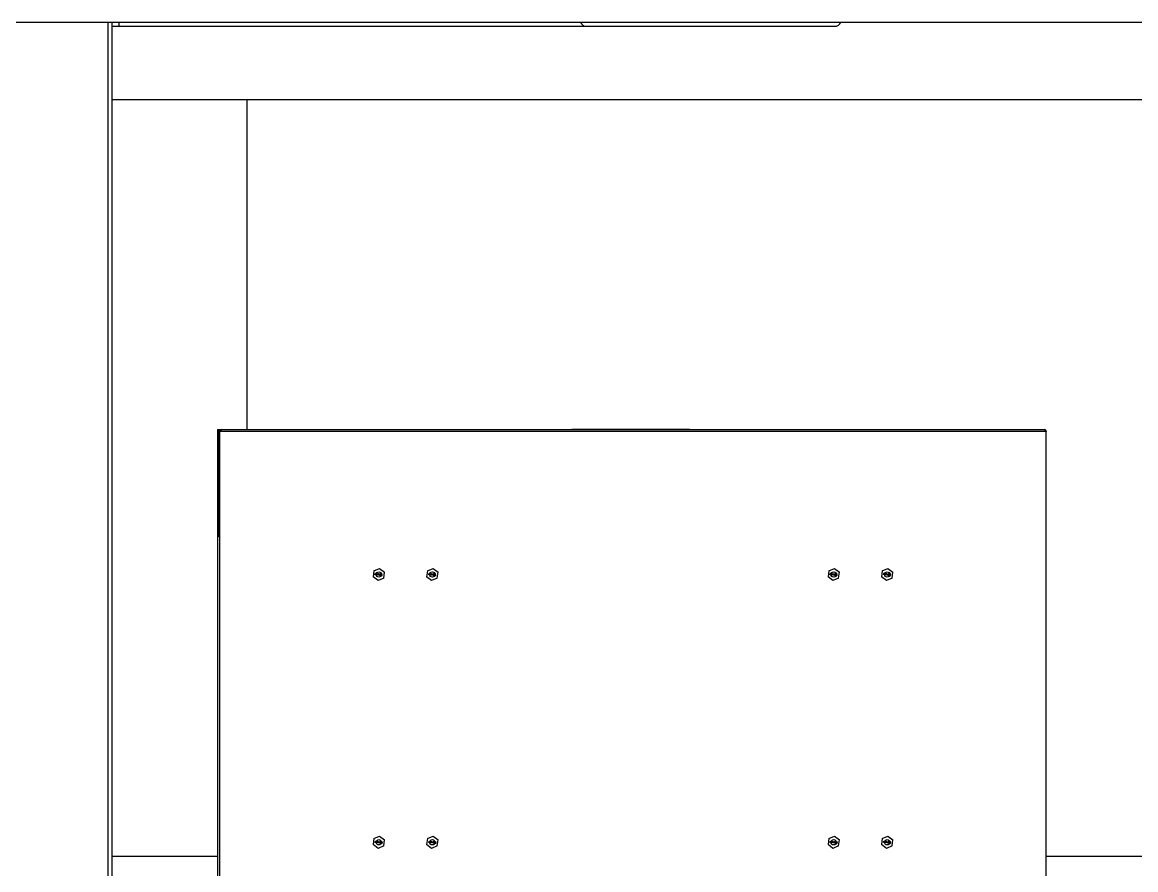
# Model space of a CAD drawing. Header units: millimetres. Extents: x 32496 to 166256, y 3504 to 23939.
# Drawn here: x 47864 to 48697, y 21451 to 22084 of the extents above; entities that cross this region are included whole.
import ezdxf

# ---------------------------------------------------------------- set-up
doc = ezdxf.new("R2010")
doc.units = ezdxf.units.MM
for name, color, linetype in [('2401-00854_BSO-M4-25_1_0', 7, 'Continuous'), ('4215-19398_1-20250317_1_0', 7, 'Continuous'), ('4215-19398_2_1_0', 7, 'Continuous'), ('4215-19398_6_1_0', 7, 'Continuous'), ('4215-19398_9_1_0', 7, 'Continuous'), ('4215-HRQZZ01_1_1_0', 7, 'Continuous'), ('4403-10194_1_0', 7, 'Continuous'), ('FG-S100X100-2232_0', 7, 'Continuous'), ('FG-S120X100-_0', 7, 'Continuous'), ('QIAOJIA_0', 7, 'Continuous'), ('S04S0230_0', 7, 'Continuous')]:
    doc.layers.add(name, color=color, linetype=linetype)

msp = doc.modelspace()

# ---------------------------------------------------------------- linework, layer by layer
at = {"layer": '2401-00854_BSO-M4-25_1_0', "color": 7, "linetype": 'Continuous'}
for p, q in [((48127.21, 21674.18), (48126.632, 21669.597)), ((48127.21, 21674.18), (48131.467, 21675.971)), ((48128.26, 21671.115), (48128.41, 21672.305)), ((48128.527, 21672.033), (48128.409, 21671.096)), ((48128.41, 21672.305), (48128.633, 21672.277)), ((48128.527, 21672.033), (48128.756, 21671.052)), ((48128.871, 21671.166), (48128.633, 21672.277)), ((48129.377, 21672.184), (48128.871, 21671.166)), ((48128.954, 21671.027), (48129.42, 21671.921)), ((48129.302, 21670.984), (48129.42, 21671.921)), ((48129.377, 21672.184), (48129.601, 21672.155)), ((48129.601, 21672.155), (48129.451, 21670.965)), ((48130.394, 21672.055), (48129.713, 21671.446)), ((48129.886, 21671.425), (48130.369, 21671.853)), ((48130.308, 21671.371), (48130.369, 21671.853)), ((48130.394, 21672.055), (48130.543, 21672.037)), ((48130.543, 21672.037), (48130.457, 21671.353)), ((48131.467, 21675.971), (48135.147, 21673.179)), ((48131.675, 21671.817), (48131.563, 21671.728)), ((48131.78, 21671.855), (48131.675, 21671.817)), ((48131.957, 21671.858), (48131.78, 21671.855)), ((48131.957, 21671.858), (48132.056, 21671.846)), ((48132.202, 21671.802), (48132.056, 21671.846)), ((48132.295, 21671.739), (48132.202, 21671.802)), ((48134.57, 21668.597), (48135.147, 21673.179)), ((48167.21, 21674.18), (48166.632, 21669.597)), ((48167.21, 21674.18), (48171.467, 21675.971)), ((48168.26, 21671.115), (48168.41, 21672.305)), ((48168.527, 21672.033), (48168.409, 21671.096)), ((48168.41, 21672.305), (48168.633, 21672.277)), ((48168.527, 21672.033), (48168.756, 21671.052)), ((48168.871, 21671.166), (48168.633, 21672.277)), ((48169.377, 21672.184), (48168.871, 21671.166)), ((48168.954, 21671.027), (48169.42, 21671.921)), ((48169.302, 21670.984), (48169.42, 21671.921)), ((48169.377, 21672.184), (48169.601, 21672.155)), ((48169.601, 21672.155), (48169.451, 21670.965)), ((48170.394, 21672.055), (48169.713, 21671.446)), ((48169.886, 21671.425), (48170.369, 21671.853)), ((48170.308, 21671.371), (48170.369, 21671.853)), ((48170.394, 21672.055), (48170.543, 21672.037)), ((48170.543, 21672.037), (48170.457, 21671.353)), ((48171.467, 21675.971), (48175.147, 21673.179)), ((48171.675, 21671.817), (48171.563, 21671.728)), ((48171.78, 21671.855), (48171.675, 21671.817)), ((48171.957, 21671.858), (48171.78, 21671.855)), ((48171.957, 21671.858), (48172.056, 21671.846)), ((48172.202, 21671.802), (48172.056, 21671.846)), ((48172.295, 21671.739), (48172.202, 21671.802)), ((48174.57, 21668.597), (48175.147, 21673.179)), ((48467.21, 21674.18), (48466.632, 21669.597)), ((48467.21, 21674.18), (48471.467, 21675.971)), ((48468.26, 21671.115), (48468.41, 21672.305)), ((48468.527, 21672.033), (48468.409, 21671.096)), ((48468.41, 21672.305), (48468.633, 21672.277)), ((48468.527, 21672.033), (48468.756, 21671.052)), ((48468.871, 21671.166), (48468.633, 21672.277)), ((48469.377, 21672.184), (48468.871, 21671.166)), ((48468.954, 21671.027), (48469.42, 21671.921)), ((48469.302, 21670.984), (48469.42, 21671.921)), ((48469.377, 21672.184), (48469.601, 21672.155)), ((48469.601, 21672.155), (48469.451, 21670.965)), ((48470.394, 21672.055), (48469.713, 21671.446)), ((48469.886, 21671.425), (48470.369, 21671.853)), ((48470.308, 21671.371), (48470.369, 21671.853)), ((48470.394, 21672.055), (48470.543, 21672.037)), ((48470.543, 21672.037), (48470.457, 21671.353)), ((48471.467, 21675.971), (48475.147, 21673.179)), ((48471.675, 21671.817), (48471.563, 21671.728)), ((48471.78, 21671.855), (48471.675, 21671.817)), ((48471.957, 21671.858), (48471.78, 21671.855)), ((48471.957, 21671.858), (48472.056, 21671.846)), ((48472.202, 21671.802), (48472.056, 21671.846)), ((48472.295, 21671.739), (48472.202, 21671.802)), ((48474.57, 21668.597), (48475.147, 21673.179)), ((48507.21, 21674.18), (48506.632, 21669.597)), ((48507.21, 21674.18), (48511.467, 21675.971)), ((48508.26, 21671.115), (48508.41, 21672.305)), ((48508.527, 21672.033), (48508.409, 21671.096)), ((48508.41, 21672.305), (48508.633, 21672.277)), ((48508.527, 21672.033), (48508.756, 21671.052)), ((48508.871, 21671.166), (48508.633, 21672.277)), ((48509.377, 21672.184), (48508.871, 21671.166)), ((48508.954, 21671.027), (48509.42, 21671.921)), ((48509.302, 21670.984), (48509.42, 21671.921)), ((48509.377, 21672.184), (48509.601, 21672.155)), ((48509.601, 21672.155), (48509.451, 21670.965)), ((48510.394, 21672.055), (48509.713, 21671.446)), ((48509.886, 21671.425), (48510.369, 21671.853)), ((48510.308, 21671.371), (48510.369, 21671.853)), ((48510.394, 21672.055), (48510.543, 21672.037)), ((48510.543, 21672.037), (48510.457, 21671.353)), ((48511.467, 21675.971), (48515.147, 21673.179)), ((48511.675, 21671.817), (48511.563, 21671.728)), ((48511.78, 21671.855), (48511.675, 21671.817)), ((48511.957, 21671.858), (48511.78, 21671.855)), ((48511.957, 21671.858), (48512.056, 21671.846)), ((48512.202, 21671.802), (48512.056, 21671.846)), ((48512.295, 21671.739), (48512.202, 21671.802)), ((48514.57, 21668.597), (48515.147, 21673.179)), ((48130.312, 21666.806), (48126.632, 21669.597)), ((48128.409, 21671.096), (48128.26, 21671.115)), ((48128.954, 21671.027), (48128.756, 21671.052)), ((48129.451, 21670.965), (48129.302, 21670.984)), ((48129.694, 21671.294), (48129.713, 21671.446)), ((48130.289, 21671.219), (48129.694, 21671.294)), ((48129.886, 21671.425), (48130.308, 21671.371)), ((48130.244, 21670.865), (48130.289, 21671.219)), ((48130.393, 21670.846), (48130.244, 21670.865)), ((48134.57, 21668.597), (48130.312, 21666.806)), ((48130.438, 21671.201), (48130.393, 21670.846)), ((48130.686, 21671.169), (48130.438, 21671.201)), ((48130.457, 21671.353), (48130.705, 21671.321)), ((48130.705, 21671.321), (48130.686, 21671.169)), ((48131.065, 21671.379), (48130.897, 21671.246)), ((48130.897, 21671.246), (48130.919, 21671.217)), ((48130.919, 21671.217), (48131.059, 21671.328)), ((48130.963, 21671.572), (48130.935, 21671.55)), ((48130.935, 21671.55), (48131.065, 21671.379)), ((48131.071, 21671.43), (48130.963, 21671.572)), ((48131.036, 21671.151), (48131.059, 21671.328)), ((48131.086, 21671.145), (48131.036, 21671.151)), ((48131.071, 21671.43), (48131.094, 21671.607)), ((48131.108, 21671.322), (48131.086, 21671.145)), ((48131.094, 21671.607), (48131.143, 21671.601)), ((48131.108, 21671.322), (48131.216, 21671.18)), ((48131.115, 21671.373), (48131.283, 21671.506)), ((48131.244, 21671.202), (48131.115, 21671.373)), ((48131.143, 21671.601), (48131.121, 21671.423)), ((48131.261, 21671.534), (48131.121, 21671.423)), ((48131.216, 21671.18), (48131.244, 21671.202)), ((48131.283, 21671.506), (48131.261, 21671.534)), ((48131.385, 21670.721), (48131.401, 21670.848)), ((48132.278, 21670.608), (48131.385, 21670.721)), ((48132.176, 21671.393), (48131.401, 21670.848)), ((48131.563, 21671.728), (48131.525, 21671.63)), ((48131.649, 21671.614), (48131.525, 21671.63)), ((48131.6, 21670.823), (48132.29, 21671.302)), ((48131.6, 21670.823), (48132.294, 21670.735)), ((48131.649, 21671.614), (48131.708, 21671.684)), ((48131.708, 21671.684), (48131.789, 21671.725)), ((48131.789, 21671.725), (48131.916, 21671.735)), ((48132.015, 21671.722), (48131.916, 21671.735)), ((48132.015, 21671.722), (48132.136, 21671.681)), ((48132.136, 21671.681), (48132.204, 21671.621)), ((48132.238, 21671.488), (48132.176, 21671.393)), ((48132.204, 21671.621), (48132.244, 21671.539)), ((48132.238, 21671.488), (48132.244, 21671.539)), ((48132.294, 21670.735), (48132.278, 21670.608)), ((48132.29, 21671.302), (48132.349, 21671.372)), ((48132.381, 21671.625), (48132.295, 21671.739)), ((48132.349, 21671.372), (48132.387, 21671.47)), ((48132.393, 21671.52), (48132.381, 21671.625)), ((48132.393, 21671.52), (48132.387, 21671.47)), ((48132.515, 21670.887), (48132.664, 21670.869)), ((48132.515, 21670.887), (48132.552, 21670.78)), ((48132.544, 21671.115), (48132.627, 21671.774)), ((48132.717, 21671.094), (48132.544, 21671.115)), ((48132.552, 21670.78), (48132.613, 21670.669)), ((48132.613, 21670.669), (48132.728, 21670.578)), ((48132.627, 21671.774), (48133.47, 21671.668)), ((48132.701, 21670.761), (48132.664, 21670.869)), ((48132.735, 21671.632), (48132.684, 21671.226)), ((48132.817, 21671.287), (48132.684, 21671.226)), ((48132.769, 21670.701), (48132.701, 21670.761)), ((48132.717, 21671.094), (48132.826, 21671.157)), ((48132.728, 21670.578), (48132.849, 21670.537)), ((48133.454, 21671.541), (48132.735, 21671.632)), ((48132.865, 21670.663), (48132.769, 21670.701)), ((48132.944, 21671.297), (48132.817, 21671.287)), ((48132.826, 21671.157), (48132.928, 21671.17)), ((48132.997, 21670.518), (48132.849, 21670.537)), ((48132.865, 21670.663), (48133.013, 21670.644)), ((48133.077, 21671.151), (48132.928, 21671.17)), ((48132.944, 21671.297), (48133.093, 21671.278)), ((48132.997, 21670.518), (48133.125, 21670.528)), ((48133.116, 21670.657), (48133.013, 21670.644)), ((48133.077, 21671.151), (48133.173, 21671.113)), ((48133.214, 21671.237), (48133.093, 21671.278)), ((48133.197, 21670.699), (48133.116, 21670.657)), ((48133.125, 21670.528), (48133.258, 21670.588)), ((48133.173, 21671.113), (48133.241, 21671.053)), ((48133.256, 21670.768), (48133.197, 21670.699)), ((48133.329, 21671.145), (48133.214, 21671.237)), ((48133.241, 21671.053), (48133.281, 21670.971)), ((48133.29, 21670.841), (48133.256, 21670.768)), ((48133.258, 21670.588), (48133.345, 21670.68)), ((48133.281, 21670.971), (48133.297, 21670.892)), ((48133.29, 21670.841), (48133.297, 21670.892)), ((48133.39, 21671.034), (48133.329, 21671.145)), ((48133.345, 21670.68), (48133.411, 21670.8)), ((48133.424, 21670.902), (48133.39, 21671.034)), ((48133.424, 21670.902), (48133.411, 21670.8)), ((48133.47, 21671.668), (48133.454, 21671.541)), ((48170.312, 21666.806), (48166.632, 21669.597)), ((48168.409, 21671.096), (48168.26, 21671.115)), ((48168.954, 21671.027), (48168.756, 21671.052)), ((48169.451, 21670.965), (48169.302, 21670.984)), ((48169.694, 21671.294), (48169.713, 21671.446)), ((48170.289, 21671.219), (48169.694, 21671.294)), ((48169.886, 21671.425), (48170.308, 21671.371)), ((48170.244, 21670.865), (48170.289, 21671.219)), ((48170.393, 21670.846), (48170.244, 21670.865)), ((48174.57, 21668.597), (48170.312, 21666.806)), ((48170.438, 21671.201), (48170.393, 21670.846)), ((48170.686, 21671.169), (48170.438, 21671.201)), ((48170.457, 21671.353), (48170.705, 21671.321)), ((48170.705, 21671.321), (48170.686, 21671.169)), ((48171.065, 21671.379), (48170.897, 21671.246)), ((48170.897, 21671.246), (48170.919, 21671.217)), ((48170.919, 21671.217), (48171.059, 21671.328)), ((48170.963, 21671.572), (48170.935, 21671.55)), ((48170.935, 21671.55), (48171.065, 21671.379)), ((48171.071, 21671.43), (48170.963, 21671.572)), ((48171.036, 21671.151), (48171.059, 21671.328)), ((48171.086, 21671.145), (48171.036, 21671.151)), ((48171.071, 21671.43), (48171.094, 21671.607)), ((48171.108, 21671.322), (48171.086, 21671.145)), ((48171.094, 21671.607), (48171.143, 21671.601)), ((48171.108, 21671.322), (48171.216, 21671.18)), ((48171.115, 21671.373), (48171.283, 21671.506)), ((48171.244, 21671.202), (48171.115, 21671.373)), ((48171.143, 21671.601), (48171.121, 21671.423)), ((48171.261, 21671.534), (48171.121, 21671.423)), ((48171.216, 21671.18), (48171.244, 21671.202)), ((48171.283, 21671.506), (48171.261, 21671.534)), ((48171.385, 21670.721), (48171.401, 21670.848)), ((48172.278, 21670.608), (48171.385, 21670.721)), ((48172.176, 21671.393), (48171.401, 21670.848)), ((48171.563, 21671.728), (48171.525, 21671.63)), ((48171.649, 21671.614), (48171.525, 21671.63)), ((48171.6, 21670.823), (48172.29, 21671.302)), ((48171.6, 21670.823), (48172.294, 21670.735)), ((48171.649, 21671.614), (48171.708, 21671.684)), ((48171.708, 21671.684), (48171.789, 21671.725)), ((48171.789, 21671.725), (48171.916, 21671.735)), ((48172.015, 21671.722), (48171.916, 21671.735)), ((48172.015, 21671.722), (48172.136, 21671.681)), ((48172.136, 21671.681), (48172.204, 21671.621)), ((48172.238, 21671.488), (48172.176, 21671.393)), ((48172.204, 21671.621), (48172.244, 21671.539)), ((48172.238, 21671.488), (48172.244, 21671.539)), ((48172.294, 21670.735), (48172.278, 21670.608)), ((48172.29, 21671.302), (48172.349, 21671.372)), ((48172.381, 21671.625), (48172.295, 21671.739)), ((48172.349, 21671.372), (48172.387, 21671.47)), ((48172.393, 21671.52), (48172.381, 21671.625)), ((48172.393, 21671.52), (48172.387, 21671.47)), ((48172.515, 21670.887), (48172.664, 21670.869)), ((48172.515, 21670.887), (48172.552, 21670.78)), ((48172.544, 21671.115), (48172.627, 21671.774)), ((48172.717, 21671.094), (48172.544, 21671.115)), ((48172.552, 21670.78), (48172.613, 21670.669)), ((48172.613, 21670.669), (48172.728, 21670.578)), ((48172.627, 21671.774), (48173.47, 21671.668)), ((48172.701, 21670.761), (48172.664, 21670.869)), ((48172.735, 21671.632), (48172.684, 21671.226)), ((48172.817, 21671.287), (48172.684, 21671.226)), ((48172.769, 21670.701), (48172.701, 21670.761)), ((48172.717, 21671.094), (48172.826, 21671.157)), ((48172.728, 21670.578), (48172.849, 21670.537)), ((48173.454, 21671.541), (48172.735, 21671.632)), ((48172.865, 21670.663), (48172.769, 21670.701)), ((48172.944, 21671.297), (48172.817, 21671.287)), ((48172.826, 21671.157), (48172.928, 21671.17)), ((48172.997, 21670.518), (48172.849, 21670.537)), ((48172.865, 21670.663), (48173.013, 21670.644)), ((48173.077, 21671.151), (48172.928, 21671.17)), ((48172.944, 21671.297), (48173.093, 21671.278)), ((48172.997, 21670.518), (48173.125, 21670.528)), ((48173.116, 21670.657), (48173.013, 21670.644)), ((48173.077, 21671.151), (48173.173, 21671.113)), ((48173.214, 21671.237), (48173.093, 21671.278)), ((48173.197, 21670.699), (48173.116, 21670.657)), ((48173.125, 21670.528), (48173.258, 21670.588)), ((48173.173, 21671.113), (48173.241, 21671.053)), ((48173.256, 21670.768), (48173.197, 21670.699)), ((48173.329, 21671.145), (48173.214, 21671.237)), ((48173.241, 21671.053), (48173.281, 21670.971)), ((48173.29, 21670.841), (48173.256, 21670.768)), ((48173.258, 21670.588), (48173.345, 21670.68)), ((48173.281, 21670.971), (48173.297, 21670.892)), ((48173.29, 21670.841), (48173.297, 21670.892)), ((48173.39, 21671.034), (48173.329, 21671.145)), ((48173.345, 21670.68), (48173.411, 21670.8)), ((48173.424, 21670.902), (48173.39, 21671.034)), ((48173.424, 21670.902), (48173.411, 21670.8)), ((48173.47, 21671.668), (48173.454, 21671.541)), ((48470.312, 21666.806), (48466.632, 21669.597)), ((48468.409, 21671.096), (48468.26, 21671.115)), ((48468.954, 21671.027), (48468.756, 21671.052)), ((48469.451, 21670.965), (48469.302, 21670.984)), ((48469.694, 21671.294), (48469.713, 21671.446)), ((48470.289, 21671.219), (48469.694, 21671.294)), ((48469.886, 21671.425), (48470.308, 21671.371)), ((48470.244, 21670.865), (48470.289, 21671.219)), ((48470.393, 21670.846), (48470.244, 21670.865)), ((48474.57, 21668.597), (48470.312, 21666.806)), ((48470.438, 21671.201), (48470.393, 21670.846)), ((48470.686, 21671.169), (48470.438, 21671.201)), ((48470.457, 21671.353), (48470.705, 21671.321)), ((48470.705, 21671.321), (48470.686, 21671.169)), ((48471.065, 21671.379), (48470.897, 21671.246)), ((48470.897, 21671.246), (48470.919, 21671.217)), ((48470.919, 21671.217), (48471.059, 21671.328)), ((48470.963, 21671.572), (48470.935, 21671.55)), ((48470.935, 21671.55), (48471.065, 21671.379)), ((48471.071, 21671.43), (48470.963, 21671.572)), ((48471.036, 21671.151), (48471.059, 21671.328)), ((48471.086, 21671.145), (48471.036, 21671.151)), ((48471.071, 21671.43), (48471.094, 21671.607)), ((48471.108, 21671.322), (48471.086, 21671.145)), ((48471.094, 21671.607), (48471.143, 21671.601)), ((48471.108, 21671.322), (48471.216, 21671.18)), ((48471.115, 21671.373), (48471.283, 21671.506)), ((48471.244, 21671.202), (48471.115, 21671.373)), ((48471.143, 21671.601), (48471.121, 21671.423)), ((48471.261, 21671.534), (48471.121, 21671.423)), ((48471.216, 21671.18), (48471.244, 21671.202)), ((48471.283, 21671.506), (48471.261, 21671.534)), ((48471.385, 21670.721), (48471.401, 21670.848)), ((48472.278, 21670.608), (48471.385, 21670.721)), ((48472.176, 21671.393), (48471.401, 21670.848)), ((48471.563, 21671.728), (48471.525, 21671.63)), ((48471.649, 21671.614), (48471.525, 21671.63)), ((48471.6, 21670.823), (48472.29, 21671.302)), ((48471.6, 21670.823), (48472.294, 21670.735)), ((48471.649, 21671.614), (48471.708, 21671.684)), ((48471.708, 21671.684), (48471.789, 21671.725)), ((48471.789, 21671.725), (48471.916, 21671.735)), ((48472.015, 21671.722), (48471.916, 21671.735)), ((48472.015, 21671.722), (48472.136, 21671.681)), ((48472.136, 21671.681), (48472.204, 21671.621)), ((48472.238, 21671.488), (48472.176, 21671.393)), ((48472.204, 21671.621), (48472.244, 21671.539)), ((48472.238, 21671.488), (48472.244, 21671.539)), ((48472.294, 21670.735), (48472.278, 21670.608)), ((48472.29, 21671.302), (48472.349, 21671.372)), ((48472.381, 21671.625), (48472.295, 21671.739)), ((48472.349, 21671.372), (48472.387, 21671.47)), ((48472.393, 21671.52), (48472.381, 21671.625)), ((48472.393, 21671.52), (48472.387, 21671.47)), ((48472.515, 21670.887), (48472.664, 21670.869)), ((48472.515, 21670.887), (48472.552, 21670.78)), ((48472.544, 21671.115), (48472.627, 21671.774)), ((48472.717, 21671.094), (48472.544, 21671.115)), ((48472.552, 21670.78), (48472.613, 21670.669)), ((48472.613, 21670.669), (48472.728, 21670.578)), ((48472.627, 21671.774), (48473.47, 21671.668)), ((48472.701, 21670.761), (48472.664, 21670.869)), ((48472.735, 21671.632), (48472.684, 21671.226)), ((48472.817, 21671.287), (48472.684, 21671.226)), ((48472.769, 21670.701), (48472.701, 21670.761)), ((48472.717, 21671.094), (48472.826, 21671.157)), ((48472.728, 21670.578), (48472.849, 21670.537)), ((48473.454, 21671.541), (48472.735, 21671.632)), ((48472.865, 21670.663), (48472.769, 21670.701)), ((48472.944, 21671.297), (48472.817, 21671.287)), ((48472.826, 21671.157), (48472.928, 21671.17)), ((48472.997, 21670.518), (48472.849, 21670.537)), ((48472.865, 21670.663), (48473.013, 21670.644)), ((48473.077, 21671.151), (48472.928, 21671.17)), ((48472.944, 21671.297), (48473.093, 21671.278)), ((48472.997, 21670.518), (48473.125, 21670.528)), ((48473.116, 21670.657), (48473.013, 21670.644)), ((48473.077, 21671.151), (48473.173, 21671.113)), ((48473.214, 21671.237), (48473.093, 21671.278)), ((48473.197, 21670.699), (48473.116, 21670.657)), ((48473.125, 21670.528), (48473.258, 21670.588)), ((48473.173, 21671.113), (48473.241, 21671.053)), ((48473.256, 21670.768), (48473.197, 21670.699)), ((48473.329, 21671.145), (48473.214, 21671.237)), ((48473.241, 21671.053), (48473.281, 21670.971)), ((48473.29, 21670.841), (48473.256, 21670.768)), ((48473.258, 21670.588), (48473.345, 21670.68)), ((48473.281, 21670.971), (48473.297, 21670.892)), ((48473.29, 21670.841), (48473.297, 21670.892)), ((48473.39, 21671.034), (48473.329, 21671.145)), ((48473.345, 21670.68), (48473.411, 21670.8)), ((48473.424, 21670.902), (48473.39, 21671.034)), ((48473.424, 21670.902), (48473.411, 21670.8)), ((48473.47, 21671.668), (48473.454, 21671.541)), ((48510.312, 21666.806), (48506.632, 21669.597)), ((48508.409, 21671.096), (48508.26, 21671.115)), ((48508.954, 21671.027), (48508.756, 21671.052)), ((48509.451, 21670.965), (48509.302, 21670.984)), ((48509.694, 21671.294), (48509.713, 21671.446)), ((48510.289, 21671.219), (48509.694, 21671.294)), ((48509.886, 21671.425), (48510.308, 21671.371)), ((48510.244, 21670.865), (48510.289, 21671.219)), ((48510.393, 21670.846), (48510.244, 21670.865)), ((48514.57, 21668.597), (48510.312, 21666.806)), ((48510.438, 21671.201), (48510.393, 21670.846)), ((48510.686, 21671.169), (48510.438, 21671.201)), ((48510.457, 21671.353), (48510.705, 21671.321)), ((48510.705, 21671.321), (48510.686, 21671.169)), ((48511.065, 21671.379), (48510.897, 21671.246)), ((48510.897, 21671.246), (48510.919, 21671.217)), ((48510.919, 21671.217), (48511.059, 21671.328)), ((48510.963, 21671.572), (48510.935, 21671.55)), ((48510.935, 21671.55), (48511.065, 21671.379)), ((48511.071, 21671.43), (48510.963, 21671.572)), ((48511.036, 21671.151), (48511.059, 21671.328)), ((48511.086, 21671.145), (48511.036, 21671.151)), ((48511.071, 21671.43), (48511.094, 21671.607)), ((48511.108, 21671.322), (48511.086, 21671.145)), ((48511.094, 21671.607), (48511.143, 21671.601)), ((48511.108, 21671.322), (48511.216, 21671.18)), ((48511.115, 21671.373), (48511.283, 21671.506)), ((48511.244, 21671.202), (48511.115, 21671.373)), ((48511.143, 21671.601), (48511.121, 21671.423)), ((48511.261, 21671.534), (48511.121, 21671.423)), ((48511.216, 21671.18), (48511.244, 21671.202)), ((48511.283, 21671.506), (48511.261, 21671.534)), ((48511.385, 21670.721), (48511.401, 21670.848)), ((48512.278, 21670.608), (48511.385, 21670.721)), ((48512.176, 21671.393), (48511.401, 21670.848)), ((48511.563, 21671.728), (48511.525, 21671.63)), ((48511.649, 21671.614), (48511.525, 21671.63)), ((48511.6, 21670.823), (48512.29, 21671.302)), ((48511.6, 21670.823), (48512.294, 21670.735)), ((48511.649, 21671.614), (48511.708, 21671.684)), ((48511.708, 21671.684), (48511.789, 21671.725)), ((48511.789, 21671.725), (48511.916, 21671.735)), ((48512.015, 21671.722), (48511.916, 21671.735)), ((48512.015, 21671.722), (48512.136, 21671.681)), ((48512.136, 21671.681), (48512.204, 21671.621)), ((48512.238, 21671.488), (48512.176, 21671.393)), ((48512.204, 21671.621), (48512.244, 21671.539)), ((48512.238, 21671.488), (48512.244, 21671.539)), ((48512.294, 21670.735), (48512.278, 21670.608)), ((48512.29, 21671.302), (48512.349, 21671.372)), ((48512.381, 21671.625), (48512.295, 21671.739)), ((48512.349, 21671.372), (48512.387, 21671.47)), ((48512.393, 21671.52), (48512.381, 21671.625)), ((48512.393, 21671.52), (48512.387, 21671.47)), ((48512.515, 21670.887), (48512.664, 21670.869)), ((48512.515, 21670.887), (48512.552, 21670.78)), ((48512.544, 21671.115), (48512.627, 21671.774)), ((48512.717, 21671.094), (48512.544, 21671.115)), ((48512.552, 21670.78), (48512.613, 21670.669)), ((48512.613, 21670.669), (48512.728, 21670.578)), ((48512.627, 21671.774), (48513.47, 21671.668)), ((48512.701, 21670.761), (48512.664, 21670.869)), ((48512.735, 21671.632), (48512.684, 21671.226)), ((48512.817, 21671.287), (48512.684, 21671.226)), ((48512.769, 21670.701), (48512.701, 21670.761)), ((48512.717, 21671.094), (48512.826, 21671.157)), ((48512.728, 21670.578), (48512.849, 21670.537)), ((48513.454, 21671.541), (48512.735, 21671.632)), ((48512.865, 21670.663), (48512.769, 21670.701)), ((48512.944, 21671.297), (48512.817, 21671.287)), ((48512.826, 21671.157), (48512.928, 21671.17)), ((48512.997, 21670.518), (48512.849, 21670.537)), ((48512.865, 21670.663), (48513.013, 21670.644)), ((48513.077, 21671.151), (48512.928, 21671.17)), ((48512.944, 21671.297), (48513.093, 21671.278)), ((48512.997, 21670.518), (48513.125, 21670.528)), ((48513.116, 21670.657), (48513.013, 21670.644)), ((48513.077, 21671.151), (48513.173, 21671.113)), ((48513.214, 21671.237), (48513.093, 21671.278)), ((48513.197, 21670.699), (48513.116, 21670.657)), ((48513.125, 21670.528), (48513.258, 21670.588)), ((48513.173, 21671.113), (48513.241, 21671.053)), ((48513.256, 21670.768), (48513.197, 21670.699)), ((48513.329, 21671.145), (48513.214, 21671.237)), ((48513.241, 21671.053), (48513.281, 21670.971)), ((48513.29, 21670.841), (48513.256, 21670.768)), ((48513.258, 21670.588), (48513.345, 21670.68)), ((48513.281, 21670.971), (48513.297, 21670.892)), ((48513.29, 21670.841), (48513.297, 21670.892)), ((48513.39, 21671.034), (48513.329, 21671.145)), ((48513.345, 21670.68), (48513.411, 21670.8)), ((48513.424, 21670.902), (48513.39, 21671.034)), ((48513.424, 21670.902), (48513.411, 21670.8)), ((48513.47, 21671.668), (48513.454, 21671.541)), ((48127.21, 21474.18), (48126.632, 21469.597)), ((48127.21, 21474.18), (48131.467, 21475.971)), ((48128.26, 21471.115), (48128.41, 21472.305)), ((48128.41, 21472.305), (48128.633, 21472.277)), ((48128.871, 21471.166), (48128.633, 21472.277)), ((48129.377, 21472.184), (48128.871, 21471.166)), ((48129.377, 21472.184), (48129.601, 21472.155)), ((48129.601, 21472.155), (48129.451, 21470.965)), ((48130.394, 21472.055), (48129.713, 21471.446)), ((48130.394, 21472.055), (48130.543, 21472.037)), ((48131.467, 21475.971), (48135.147, 21473.179)), ((48134.57, 21468.597), (48135.147, 21473.179)), ((48167.21, 21474.18), (48166.632, 21469.597)), ((48167.21, 21474.18), (48171.467, 21475.971)), ((48168.26, 21471.115), (48168.41, 21472.305)), ((48168.41, 21472.305), (48168.633, 21472.277)), ((48168.871, 21471.166), (48168.633, 21472.277)), ((48169.377, 21472.184), (48168.871, 21471.166)), ((48169.377, 21472.184), (48169.601, 21472.155)), ((48169.601, 21472.155), (48169.451, 21470.965)), ((48170.394, 21472.055), (48169.713, 21471.446)), ((48170.394, 21472.055), (48170.543, 21472.037)), ((48171.467, 21475.971), (48175.147, 21473.179)), ((48174.57, 21468.597), (48175.147, 21473.179)), ((48467.21, 21474.18), (48466.632, 21469.597)), ((48467.21, 21474.18), (48471.467, 21475.971)), ((48468.26, 21471.115), (48468.41, 21472.305)), ((48468.41, 21472.305), (48468.633, 21472.277)), ((48468.871, 21471.166), (48468.633, 21472.277)), ((48469.377, 21472.184), (48468.871, 21471.166)), ((48469.377, 21472.184), (48469.601, 21472.155)), ((48469.601, 21472.155), (48469.451, 21470.965)), ((48470.394, 21472.055), (48469.713, 21471.446)), ((48470.394, 21472.055), (48470.543, 21472.037)), ((48471.467, 21475.971), (48475.147, 21473.179)), ((48474.57, 21468.597), (48475.147, 21473.179)), ((48507.21, 21474.18), (48506.632, 21469.597)), ((48507.21, 21474.18), (48511.467, 21475.971)), ((48508.26, 21471.115), (48508.41, 21472.305)), ((48508.41, 21472.305), (48508.633, 21472.277)), ((48508.871, 21471.166), (48508.633, 21472.277)), ((48509.377, 21472.184), (48508.871, 21471.166)), ((48509.377, 21472.184), (48509.601, 21472.155)), ((48509.601, 21472.155), (48509.451, 21470.965)), ((48510.394, 21472.055), (48509.713, 21471.446)), ((48510.394, 21472.055), (48510.543, 21472.037)), ((48511.467, 21475.971), (48515.147, 21473.179)), ((48514.57, 21468.597), (48515.147, 21473.179)), ((48130.312, 21466.806), (48126.632, 21469.597)), ((48128.409, 21471.096), (48128.26, 21471.115)), ((48128.527, 21472.033), (48128.409, 21471.096)), ((48128.527, 21472.033), (48128.756, 21471.052)), ((48128.954, 21471.027), (48128.756, 21471.052)), ((48128.954, 21471.027), (48129.42, 21471.921)), ((48129.302, 21470.984), (48129.42, 21471.921)), ((48129.451, 21470.965), (48129.302, 21470.984)), ((48129.694, 21471.294), (48129.713, 21471.446)), ((48130.289, 21471.219), (48129.694, 21471.294)), ((48129.886, 21471.425), (48130.369, 21471.853)), ((48129.886, 21471.425), (48130.308, 21471.371)), ((48130.244, 21470.865), (48130.289, 21471.219)), ((48130.393, 21470.846), (48130.244, 21470.865)), ((48130.308, 21471.371), (48130.369, 21471.853)), ((48134.57, 21468.597), (48130.312, 21466.806)), ((48130.438, 21471.201), (48130.393, 21470.846)), ((48130.686, 21471.169), (48130.438, 21471.201)), ((48130.543, 21472.037), (48130.457, 21471.353)), ((48130.457, 21471.353), (48130.705, 21471.321)), ((48130.705, 21471.321), (48130.686, 21471.169)), ((48131.065, 21471.379), (48130.897, 21471.246)), ((48130.897, 21471.246), (48130.919, 21471.217)), ((48130.919, 21471.217), (48131.059, 21471.328)), ((48130.963, 21471.572), (48130.935, 21471.55)), ((48130.935, 21471.55), (48131.065, 21471.379)), ((48131.071, 21471.43), (48130.963, 21471.572)), ((48131.036, 21471.151), (48131.059, 21471.328)), ((48131.086, 21471.145), (48131.036, 21471.151)), ((48131.071, 21471.43), (48131.094, 21471.607)), ((48131.108, 21471.322), (48131.086, 21471.145)), ((48131.094, 21471.607), (48131.143, 21471.601)), ((48131.108, 21471.322), (48131.216, 21471.18)), ((48131.115, 21471.373), (48131.283, 21471.506)), ((48131.244, 21471.202), (48131.115, 21471.373)), ((48131.143, 21471.601), (48131.121, 21471.423)), ((48131.261, 21471.534), (48131.121, 21471.423)), ((48131.216, 21471.18), (48131.244, 21471.202)), ((48131.283, 21471.506), (48131.261, 21471.534)), ((48131.385, 21470.721), (48131.401, 21470.848)), ((48132.278, 21470.608), (48131.385, 21470.721)), ((48132.176, 21471.393), (48131.401, 21470.848)), ((48131.563, 21471.728), (48131.525, 21471.63)), ((48131.649, 21471.614), (48131.525, 21471.63)), ((48131.675, 21471.817), (48131.563, 21471.728)), ((48131.6, 21470.823), (48132.29, 21471.302)), ((48131.6, 21470.823), (48132.294, 21470.735)), ((48131.649, 21471.614), (48131.708, 21471.684)), ((48131.78, 21471.855), (48131.675, 21471.817)), ((48131.708, 21471.684), (48131.789, 21471.725)), ((48131.957, 21471.858), (48131.78, 21471.855)), ((48131.789, 21471.725), (48131.916, 21471.735)), ((48132.015, 21471.722), (48131.916, 21471.735)), ((48131.957, 21471.858), (48132.056, 21471.846)), ((48132.015, 21471.722), (48132.136, 21471.681)), ((48132.202, 21471.802), (48132.056, 21471.846)), ((48132.136, 21471.681), (48132.204, 21471.621)), ((48132.238, 21471.488), (48132.176, 21471.393)), ((48132.295, 21471.739), (48132.202, 21471.802)), ((48132.204, 21471.621), (48132.244, 21471.539)), ((48132.238, 21471.488), (48132.244, 21471.539)), ((48132.294, 21470.735), (48132.278, 21470.608)), ((48132.29, 21471.302), (48132.349, 21471.372)), ((48132.381, 21471.625), (48132.295, 21471.739)), ((48132.349, 21471.372), (48132.387, 21471.47)), ((48132.393, 21471.52), (48132.381, 21471.625)), ((48132.393, 21471.52), (48132.387, 21471.47)), ((48132.515, 21470.887), (48132.664, 21470.869)), ((48132.515, 21470.887), (48132.552, 21470.78)), ((48132.544, 21471.115), (48132.627, 21471.774)), ((48132.717, 21471.094), (48132.544, 21471.115)), ((48132.552, 21470.78), (48132.613, 21470.669)), ((48132.613, 21470.669), (48132.728, 21470.578)), ((48132.627, 21471.774), (48133.47, 21471.668)), ((48132.701, 21470.761), (48132.664, 21470.869)), ((48132.735, 21471.632), (48132.684, 21471.226)), ((48132.817, 21471.287), (48132.684, 21471.226)), ((48132.769, 21470.701), (48132.701, 21470.761)), ((48132.717, 21471.094), (48132.826, 21471.157)), ((48132.728, 21470.578), (48132.849, 21470.537)), ((48133.454, 21471.541), (48132.735, 21471.632)), ((48132.865, 21470.663), (48132.769, 21470.701)), ((48132.944, 21471.297), (48132.817, 21471.287)), ((48132.826, 21471.157), (48132.928, 21471.17)), ((48132.997, 21470.518), (48132.849, 21470.537)), ((48132.865, 21470.663), (48133.013, 21470.644)), ((48133.077, 21471.151), (48132.928, 21471.17)), ((48132.944, 21471.297), (48133.093, 21471.278)), ((48132.997, 21470.518), (48133.125, 21470.528)), ((48133.116, 21470.657), (48133.013, 21470.644)), ((48133.077, 21471.151), (48133.173, 21471.113)), ((48133.214, 21471.237), (48133.093, 21471.278)), ((48133.197, 21470.699), (48133.116, 21470.657)), ((48133.125, 21470.528), (48133.258, 21470.588)), ((48133.173, 21471.113), (48133.241, 21471.053)), ((48133.256, 21470.768), (48133.197, 21470.699)), ((48133.329, 21471.145), (48133.214, 21471.237)), ((48133.241, 21471.053), (48133.281, 21470.971)), ((48133.29, 21470.841), (48133.256, 21470.768)), ((48133.258, 21470.588), (48133.345, 21470.68)), ((48133.281, 21470.971), (48133.297, 21470.892)), ((48133.29, 21470.841), (48133.297, 21470.892)), ((48133.39, 21471.034), (48133.329, 21471.145)), ((48133.345, 21470.68), (48133.411, 21470.8)), ((48133.424, 21470.902), (48133.39, 21471.034)), ((48133.424, 21470.902), (48133.411, 21470.8)), ((48133.47, 21471.668), (48133.454, 21471.541)), ((48170.312, 21466.806), (48166.632, 21469.597)), ((48168.409, 21471.096), (48168.26, 21471.115)), ((48168.527, 21472.033), (48168.409, 21471.096)), ((48168.527, 21472.033), (48168.756, 21471.052)), ((48168.954, 21471.027), (48168.756, 21471.052)), ((48168.954, 21471.027), (48169.42, 21471.921)), ((48169.302, 21470.984), (48169.42, 21471.921)), ((48169.451, 21470.965), (48169.302, 21470.984)), ((48169.694, 21471.294), (48169.713, 21471.446)), ((48170.289, 21471.219), (48169.694, 21471.294)), ((48169.886, 21471.425), (48170.369, 21471.853)), ((48169.886, 21471.425), (48170.308, 21471.371)), ((48170.244, 21470.865), (48170.289, 21471.219)), ((48170.393, 21470.846), (48170.244, 21470.865)), ((48170.308, 21471.371), (48170.369, 21471.853)), ((48174.57, 21468.597), (48170.312, 21466.806)), ((48170.438, 21471.201), (48170.393, 21470.846)), ((48170.686, 21471.169), (48170.438, 21471.201)), ((48170.543, 21472.037), (48170.457, 21471.353)), ((48170.457, 21471.353), (48170.705, 21471.321)), ((48170.705, 21471.321), (48170.686, 21471.169)), ((48171.065, 21471.379), (48170.897, 21471.246)), ((48170.897, 21471.246), (48170.919, 21471.217)), ((48170.919, 21471.217), (48171.059, 21471.328)), ((48170.963, 21471.572), (48170.935, 21471.55)), ((48170.935, 21471.55), (48171.065, 21471.379)), ((48171.071, 21471.43), (48170.963, 21471.572)), ((48171.036, 21471.151), (48171.059, 21471.328)), ((48171.086, 21471.145), (48171.036, 21471.151)), ((48171.071, 21471.43), (48171.094, 21471.607)), ((48171.108, 21471.322), (48171.086, 21471.145)), ((48171.094, 21471.607), (48171.143, 21471.601)), ((48171.108, 21471.322), (48171.216, 21471.18)), ((48171.115, 21471.373), (48171.283, 21471.506)), ((48171.244, 21471.202), (48171.115, 21471.373)), ((48171.143, 21471.601), (48171.121, 21471.423)), ((48171.261, 21471.534), (48171.121, 21471.423)), ((48171.216, 21471.18), (48171.244, 21471.202)), ((48171.283, 21471.506), (48171.261, 21471.534)), ((48171.385, 21470.721), (48171.401, 21470.848)), ((48172.278, 21470.608), (48171.385, 21470.721)), ((48172.176, 21471.393), (48171.401, 21470.848)), ((48171.563, 21471.728), (48171.525, 21471.63)), ((48171.649, 21471.614), (48171.525, 21471.63)), ((48171.675, 21471.817), (48171.563, 21471.728)), ((48171.6, 21470.823), (48172.29, 21471.302)), ((48171.6, 21470.823), (48172.294, 21470.735)), ((48171.649, 21471.614), (48171.708, 21471.684)), ((48171.78, 21471.855), (48171.675, 21471.817)), ((48171.708, 21471.684), (48171.789, 21471.725)), ((48171.957, 21471.858), (48171.78, 21471.855)), ((48171.789, 21471.725), (48171.916, 21471.735)), ((48172.015, 21471.722), (48171.916, 21471.735)), ((48171.957, 21471.858), (48172.056, 21471.846)), ((48172.015, 21471.722), (48172.136, 21471.681)), ((48172.202, 21471.802), (48172.056, 21471.846)), ((48172.136, 21471.681), (48172.204, 21471.621)), ((48172.238, 21471.488), (48172.176, 21471.393)), ((48172.295, 21471.739), (48172.202, 21471.802)), ((48172.204, 21471.621), (48172.244, 21471.539)), ((48172.238, 21471.488), (48172.244, 21471.539)), ((48172.294, 21470.735), (48172.278, 21470.608)), ((48172.29, 21471.302), (48172.349, 21471.372)), ((48172.381, 21471.625), (48172.295, 21471.739)), ((48172.349, 21471.372), (48172.387, 21471.47)), ((48172.393, 21471.52), (48172.381, 21471.625)), ((48172.393, 21471.52), (48172.387, 21471.47)), ((48172.515, 21470.887), (48172.664, 21470.869)), ((48172.515, 21470.887), (48172.552, 21470.78)), ((48172.544, 21471.115), (48172.627, 21471.774)), ((48172.717, 21471.094), (48172.544, 21471.115)), ((48172.552, 21470.78), (48172.613, 21470.669)), ((48172.613, 21470.669), (48172.728, 21470.578)), ((48172.627, 21471.774), (48173.47, 21471.668)), ((48172.701, 21470.761), (48172.664, 21470.869)), ((48172.735, 21471.632), (48172.684, 21471.226)), ((48172.817, 21471.287), (48172.684, 21471.226)), ((48172.769, 21470.701), (48172.701, 21470.761)), ((48172.717, 21471.094), (48172.826, 21471.157)), ((48172.728, 21470.578), (48172.849, 21470.537)), ((48173.454, 21471.541), (48172.735, 21471.632)), ((48172.865, 21470.663), (48172.769, 21470.701)), ((48172.944, 21471.297), (48172.817, 21471.287)), ((48172.826, 21471.157), (48172.928, 21471.17)), ((48172.997, 21470.518), (48172.849, 21470.537)), ((48172.865, 21470.663), (48173.013, 21470.644)), ((48173.077, 21471.151), (48172.928, 21471.17)), ((48172.944, 21471.297), (48173.093, 21471.278)), ((48172.997, 21470.518), (48173.125, 21470.528)), ((48173.116, 21470.657), (48173.013, 21470.644)), ((48173.077, 21471.151), (48173.173, 21471.113)), ((48173.214, 21471.237), (48173.093, 21471.278)), ((48173.197, 21470.699), (48173.116, 21470.657)), ((48173.125, 21470.528), (48173.258, 21470.588)), ((48173.173, 21471.113), (48173.241, 21471.053)), ((48173.256, 21470.768), (48173.197, 21470.699)), ((48173.329, 21471.145), (48173.214, 21471.237)), ((48173.241, 21471.053), (48173.281, 21470.971)), ((48173.29, 21470.841), (48173.256, 21470.768)), ((48173.258, 21470.588), (48173.345, 21470.68)), ((48173.281, 21470.971), (48173.297, 21470.892)), ((48173.29, 21470.841), (48173.297, 21470.892)), ((48173.39, 21471.034), (48173.329, 21471.145)), ((48173.345, 21470.68), (48173.411, 21470.8)), ((48173.424, 21470.902), (48173.39, 21471.034)), ((48173.424, 21470.902), (48173.411, 21470.8)), ((48173.47, 21471.668), (48173.454, 21471.541)), ((48470.312, 21466.806), (48466.632, 21469.597)), ((48468.409, 21471.096), (48468.26, 21471.115)), ((48468.527, 21472.033), (48468.409, 21471.096)), ((48468.527, 21472.033), (48468.756, 21471.052)), ((48468.954, 21471.027), (48468.756, 21471.052)), ((48468.954, 21471.027), (48469.42, 21471.921)), ((48469.302, 21470.984), (48469.42, 21471.921)), ((48469.451, 21470.965), (48469.302, 21470.984)), ((48469.694, 21471.294), (48469.713, 21471.446)), ((48470.289, 21471.219), (48469.694, 21471.294)), ((48469.886, 21471.425), (48470.369, 21471.853)), ((48469.886, 21471.425), (48470.308, 21471.371)), ((48470.244, 21470.865), (48470.289, 21471.219)), ((48470.393, 21470.846), (48470.244, 21470.865)), ((48470.308, 21471.371), (48470.369, 21471.853)), ((48474.57, 21468.597), (48470.312, 21466.806)), ((48470.438, 21471.201), (48470.393, 21470.846)), ((48470.686, 21471.169), (48470.438, 21471.201)), ((48470.543, 21472.037), (48470.457, 21471.353)), ((48470.457, 21471.353), (48470.705, 21471.321)), ((48470.705, 21471.321), (48470.686, 21471.169)), ((48471.065, 21471.379), (48470.897, 21471.246)), ((48470.897, 21471.246), (48470.919, 21471.217)), ((48470.919, 21471.217), (48471.059, 21471.328)), ((48470.963, 21471.572), (48470.935, 21471.55)), ((48470.935, 21471.55), (48471.065, 21471.379)), ((48471.071, 21471.43), (48470.963, 21471.572)), ((48471.036, 21471.151), (48471.059, 21471.328)), ((48471.086, 21471.145), (48471.036, 21471.151)), ((48471.071, 21471.43), (48471.094, 21471.607)), ((48471.108, 21471.322), (48471.086, 21471.145)), ((48471.094, 21471.607), (48471.143, 21471.601)), ((48471.108, 21471.322), (48471.216, 21471.18)), ((48471.115, 21471.373), (48471.283, 21471.506)), ((48471.244, 21471.202), (48471.115, 21471.373)), ((48471.143, 21471.601), (48471.121, 21471.423)), ((48471.261, 21471.534), (48471.121, 21471.423)), ((48471.216, 21471.18), (48471.244, 21471.202)), ((48471.283, 21471.506), (48471.261, 21471.534)), ((48471.385, 21470.721), (48471.401, 21470.848)), ((48472.278, 21470.608), (48471.385, 21470.721)), ((48472.176, 21471.393), (48471.401, 21470.848)), ((48471.563, 21471.728), (48471.525, 21471.63)), ((48471.649, 21471.614), (48471.525, 21471.63)), ((48471.675, 21471.817), (48471.563, 21471.728)), ((48471.6, 21470.823), (48472.29, 21471.302)), ((48471.6, 21470.823), (48472.294, 21470.735)), ((48471.649, 21471.614), (48471.708, 21471.684)), ((48471.78, 21471.855), (48471.675, 21471.817)), ((48471.708, 21471.684), (48471.789, 21471.725)), ((48471.957, 21471.858), (48471.78, 21471.855)), ((48471.789, 21471.725), (48471.916, 21471.735)), ((48472.015, 21471.722), (48471.916, 21471.735)), ((48471.957, 21471.858), (48472.056, 21471.846)), ((48472.015, 21471.722), (48472.136, 21471.681)), ((48472.202, 21471.802), (48472.056, 21471.846)), ((48472.136, 21471.681), (48472.204, 21471.621)), ((48472.238, 21471.488), (48472.176, 21471.393)), ((48472.295, 21471.739), (48472.202, 21471.802)), ((48472.204, 21471.621), (48472.244, 21471.539)), ((48472.238, 21471.488), (48472.244, 21471.539)), ((48472.294, 21470.735), (48472.278, 21470.608)), ((48472.29, 21471.302), (48472.349, 21471.372)), ((48472.381, 21471.625), (48472.295, 21471.739)), ((48472.349, 21471.372), (48472.387, 21471.47)), ((48472.393, 21471.52), (48472.381, 21471.625)), ((48472.393, 21471.52), (48472.387, 21471.47)), ((48472.515, 21470.887), (48472.664, 21470.869)), ((48472.515, 21470.887), (48472.552, 21470.78)), ((48472.544, 21471.115), (48472.627, 21471.774)), ((48472.717, 21471.094), (48472.544, 21471.115)), ((48472.552, 21470.78), (48472.613, 21470.669)), ((48472.613, 21470.669), (48472.728, 21470.578)), ((48472.627, 21471.774), (48473.47, 21471.668)), ((48472.701, 21470.761), (48472.664, 21470.869)), ((48472.735, 21471.632), (48472.684, 21471.226)), ((48472.817, 21471.287), (48472.684, 21471.226)), ((48472.769, 21470.701), (48472.701, 21470.761)), ((48472.717, 21471.094), (48472.826, 21471.157)), ((48472.728, 21470.578), (48472.849, 21470.537)), ((48473.454, 21471.541), (48472.735, 21471.632)), ((48472.865, 21470.663), (48472.769, 21470.701)), ((48472.944, 21471.297), (48472.817, 21471.287)), ((48472.826, 21471.157), (48472.928, 21471.17)), ((48472.997, 21470.518), (48472.849, 21470.537)), ((48472.865, 21470.663), (48473.013, 21470.644)), ((48473.077, 21471.151), (48472.928, 21471.17)), ((48472.944, 21471.297), (48473.093, 21471.278)), ((48472.997, 21470.518), (48473.125, 21470.528)), ((48473.116, 21470.657), (48473.013, 21470.644)), ((48473.077, 21471.151), (48473.173, 21471.113)), ((48473.214, 21471.237), (48473.093, 21471.278)), ((48473.197, 21470.699), (48473.116, 21470.657)), ((48473.125, 21470.528), (48473.258, 21470.588)), ((48473.173, 21471.113), (48473.241, 21471.053)), ((48473.256, 21470.768), (48473.197, 21470.699)), ((48473.329, 21471.145), (48473.214, 21471.237)), ((48473.241, 21471.053), (48473.281, 21470.971)), ((48473.29, 21470.841), (48473.256, 21470.768)), ((48473.258, 21470.588), (48473.345, 21470.68)), ((48473.281, 21470.971), (48473.297, 21470.892)), ((48473.29, 21470.841), (48473.297, 21470.892)), ((48473.39, 21471.034), (48473.329, 21471.145)), ((48473.345, 21470.68), (48473.411, 21470.8)), ((48473.424, 21470.902), (48473.39, 21471.034)), ((48473.424, 21470.902), (48473.411, 21470.8)), ((48473.47, 21471.668), (48473.454, 21471.541)), ((48510.312, 21466.806), (48506.632, 21469.597)), ((48508.409, 21471.096), (48508.26, 21471.115)), ((48508.527, 21472.033), (48508.409, 21471.096)), ((48508.527, 21472.033), (48508.756, 21471.052)), ((48508.954, 21471.027), (48508.756, 21471.052)), ((48508.954, 21471.027), (48509.42, 21471.921)), ((48509.302, 21470.984), (48509.42, 21471.921)), ((48509.451, 21470.965), (48509.302, 21470.984)), ((48509.694, 21471.294), (48509.713, 21471.446)), ((48510.289, 21471.219), (48509.694, 21471.294)), ((48509.886, 21471.425), (48510.369, 21471.853)), ((48509.886, 21471.425), (48510.308, 21471.371)), ((48510.244, 21470.865), (48510.289, 21471.219)), ((48510.393, 21470.846), (48510.244, 21470.865)), ((48510.308, 21471.371), (48510.369, 21471.853)), ((48514.57, 21468.597), (48510.312, 21466.806)), ((48510.438, 21471.201), (48510.393, 21470.846)), ((48510.686, 21471.169), (48510.438, 21471.201)), ((48510.543, 21472.037), (48510.457, 21471.353)), ((48510.457, 21471.353), (48510.705, 21471.321)), ((48510.705, 21471.321), (48510.686, 21471.169)), ((48511.065, 21471.379), (48510.897, 21471.246)), ((48510.897, 21471.246), (48510.919, 21471.217)), ((48510.919, 21471.217), (48511.059, 21471.328)), ((48510.963, 21471.572), (48510.935, 21471.55)), ((48510.935, 21471.55), (48511.065, 21471.379)), ((48511.071, 21471.43), (48510.963, 21471.572)), ((48511.036, 21471.151), (48511.059, 21471.328)), ((48511.086, 21471.145), (48511.036, 21471.151)), ((48511.071, 21471.43), (48511.094, 21471.607)), ((48511.108, 21471.322), (48511.086, 21471.145)), ((48511.094, 21471.607), (48511.143, 21471.601)), ((48511.108, 21471.322), (48511.216, 21471.18)), ((48511.115, 21471.373), (48511.283, 21471.506)), ((48511.244, 21471.202), (48511.115, 21471.373)), ((48511.143, 21471.601), (48511.121, 21471.423)), ((48511.261, 21471.534), (48511.121, 21471.423)), ((48511.216, 21471.18), (48511.244, 21471.202)), ((48511.283, 21471.506), (48511.261, 21471.534)), ((48511.385, 21470.721), (48511.401, 21470.848)), ((48512.278, 21470.608), (48511.385, 21470.721)), ((48512.176, 21471.393), (48511.401, 21470.848)), ((48511.563, 21471.728), (48511.525, 21471.63)), ((48511.649, 21471.614), (48511.525, 21471.63)), ((48511.675, 21471.817), (48511.563, 21471.728)), ((48511.6, 21470.823), (48512.29, 21471.302)), ((48511.6, 21470.823), (48512.294, 21470.735)), ((48511.649, 21471.614), (48511.708, 21471.684)), ((48511.78, 21471.855), (48511.675, 21471.817)), ((48511.708, 21471.684), (48511.789, 21471.725)), ((48511.957, 21471.858), (48511.78, 21471.855)), ((48511.789, 21471.725), (48511.916, 21471.735)), ((48512.015, 21471.722), (48511.916, 21471.735)), ((48511.957, 21471.858), (48512.056, 21471.846)), ((48512.015, 21471.722), (48512.136, 21471.681)), ((48512.202, 21471.802), (48512.056, 21471.846)), ((48512.136, 21471.681), (48512.204, 21471.621)), ((48512.238, 21471.488), (48512.176, 21471.393)), ((48512.295, 21471.739), (48512.202, 21471.802)), ((48512.204, 21471.621), (48512.244, 21471.539)), ((48512.238, 21471.488), (48512.244, 21471.539)), ((48512.294, 21470.735), (48512.278, 21470.608)), ((48512.29, 21471.302), (48512.349, 21471.372)), ((48512.381, 21471.625), (48512.295, 21471.739)), ((48512.349, 21471.372), (48512.387, 21471.47)), ((48512.393, 21471.52), (48512.381, 21471.625)), ((48512.393, 21471.52), (48512.387, 21471.47)), ((48512.515, 21470.887), (48512.664, 21470.869)), ((48512.515, 21470.887), (48512.552, 21470.78)), ((48512.544, 21471.115), (48512.627, 21471.774)), ((48512.717, 21471.094), (48512.544, 21471.115)), ((48512.552, 21470.78), (48512.613, 21470.669)), ((48512.613, 21470.669), (48512.728, 21470.578)), ((48512.627, 21471.774), (48513.47, 21471.668)), ((48512.701, 21470.761), (48512.664, 21470.869)), ((48512.735, 21471.632), (48512.684, 21471.226)), ((48512.817, 21471.287), (48512.684, 21471.226)), ((48512.769, 21470.701), (48512.701, 21470.761)), ((48512.717, 21471.094), (48512.826, 21471.157)), ((48512.728, 21470.578), (48512.849, 21470.537)), ((48513.454, 21471.541), (48512.735, 21471.632)), ((48512.865, 21470.663), (48512.769, 21470.701)), ((48512.944, 21471.297), (48512.817, 21471.287)), ((48512.826, 21471.157), (48512.928, 21471.17)), ((48512.997, 21470.518), (48512.849, 21470.537)), ((48512.865, 21470.663), (48513.013, 21470.644)), ((48513.077, 21471.151), (48512.928, 21471.17)), ((48512.944, 21471.297), (48513.093, 21471.278)), ((48512.997, 21470.518), (48513.125, 21470.528)), ((48513.116, 21470.657), (48513.013, 21470.644)), ((48513.077, 21471.151), (48513.173, 21471.113)), ((48513.214, 21471.237), (48513.093, 21471.278)), ((48513.197, 21470.699), (48513.116, 21470.657)), ((48513.125, 21470.528), (48513.258, 21470.588)), ((48513.173, 21471.113), (48513.241, 21471.053)), ((48513.256, 21470.768), (48513.197, 21470.699)), ((48513.329, 21471.145), (48513.214, 21471.237)), ((48513.241, 21471.053), (48513.281, 21470.971)), ((48513.29, 21470.841), (48513.256, 21470.768)), ((48513.258, 21470.588), (48513.345, 21470.68)), ((48513.281, 21470.971), (48513.297, 21470.892)), ((48513.29, 21470.841), (48513.297, 21470.892)), ((48513.39, 21471.034), (48513.329, 21471.145)), ((48513.345, 21470.68), (48513.411, 21470.8)), ((48513.424, 21470.902), (48513.39, 21471.034)), ((48513.424, 21470.902), (48513.411, 21470.8)), ((48513.47, 21471.668), (48513.454, 21471.541))]:
    msp.add_line(p, q, dxfattribs=at)
at = {"layer": '4215-19398_1-20250317_1_0', "color": 7, "linetype": 'Continuous'}
for p, q in [((48010.24, 21779.588), (48011.24, 21779.588)), ((48010.24, 21779.588), (48010.24, 21440.638)), ((48011.24, 21707.241), (48011.24, 21779.588)), ((48011.44, 21779.588), (48013.39, 21779.588)), ((48011.44, 21779.588), (48011.44, 21699.588)), ((48010.24, 21707.24), (48011.24, 21707.24))]:
    msp.add_line(p, q, dxfattribs=at)
at = {"layer": '4215-19398_1-20250317_1_0', "color": 9, "linetype": 'Continuous'}
for p, q in [((48011.24, 21772.266), (48010.24, 21772.266)), ((48011.99, 21772.266), (48011.44, 21772.266)), ((48010.24, 21717.266), (48011.24, 21717.266)), ((48011.44, 21717.266), (48011.99, 21717.266))]:
    msp.add_line(p, q, dxfattribs=at)
at = {"layer": '4215-19398_1-20250317_1_0', "color": 7, "linetype": 'Continuous'}
msp.add_lwpolyline([(48011.44, 21699.588), (48011.34, 21702.139), (48011.267, 21704.69), (48011.24, 21707.241)], dxfattribs=at)
msp.add_arc((48257.173, 21760.264), 253.113, 193.675698, 193.869862, dxfattribs=at)
msp.add_open_spline([(48010.24, 21707.241), (48010.237, 21706.09), (48010.453, 21703.786), (48010.964, 21701.54), (48011.236, 21700.421)], degree=3, knots=[0, 0, 0, 0, 0.499857, 1, 1, 1, 1], dxfattribs=at)
at = {"layer": '4215-19398_2_1_0', "color": 7, "linetype": 'Continuous'}
msp.add_line((48011.24, 21778.12), (48011.44, 21778.12), dxfattribs=at)
at = {"layer": '4215-19398_6_1_0', "color": 7, "linetype": 'Continuous'}
msp.add_line((48011.44, 21778.588), (48011.24, 21778.588), dxfattribs=at)
at = {"layer": '4215-19398_9_1_0', "color": 7, "linetype": 'Continuous'}
for p, q in [((48011.44, 21777.798), (48011.24, 21777.798)), ((48011.44, 21777.198), (48011.24, 21777.198))]:
    msp.add_line(p, q, dxfattribs=at)
at = {"layer": '4215-HRQZZ01_1_1_0', "color": 9, "linetype": 'Continuous'}
msp.add_line((48629.79, 21778.188), (48011.99, 21778.188), dxfattribs=at)
at = {"layer": '4215-HRQZZ01_1_1_0', "color": 7, "linetype": 'Continuous'}
for p, q in [((48011.99, 21440.638), (48011.99, 21778.188)), ((48013.39, 21779.588), (48628.39, 21779.588)), ((48629.79, 21440.638), (48629.79, 21778.188))]:
    msp.add_line(p, q, dxfattribs=at)
for centre in [(48130.89, 21671.388), (48170.89, 21671.388), (48470.89, 21671.388), (48510.89, 21671.388), (48130.89, 21471.388), (48170.89, 21471.388), (48470.89, 21471.388), (48510.89, 21471.388)]:
    msp.add_circle(centre, 2, dxfattribs=at)
for centre, start, end in [((48013.39, 21778.188), 90, 180), ((48628.39, 21778.188), 0, 90)]:
    msp.add_arc(centre, 1.4, start, end, dxfattribs=at)
for points, knots in [([(48011.99, 21778.188), (48012.104, 21778.368), (48012.321, 21778.709), (48012.611, 21779.103), (48012.854, 21779.35), (48013.029, 21779.483), (48013.207, 21779.568), (48013.331, 21779.588), (48013.39, 21779.588)], [0, 0, 0, 0, 0.3128613, 0.5926879, 0.7134073, 0.8194208, 0.913628, 1, 1, 1, 1]), ([(48628.39, 21779.588), (48628.449, 21779.588), (48628.573, 21779.568), (48628.751, 21779.483), (48628.926, 21779.35), (48629.169, 21779.103), (48629.458, 21778.709), (48629.675, 21778.368), (48629.79, 21778.188)], [0, 0, 0, 0, 0.086372, 0.1805792, 0.2865927, 0.4073121, 0.6871387, 1, 1, 1, 1])]:
    msp.add_open_spline(points, degree=3, knots=knots, dxfattribs=at)
at = {"layer": '4403-10194_1_0', "color": 7, "linetype": 'Continuous'}
for p, q in [((48363.14, 21779.638), (48275.14, 21779.638)), ((48275.14, 21779.588), (48275.14, 21779.638)), ((48363.14, 21779.638), (48363.14, 21779.588))]:
    msp.add_line(p, q, dxfattribs=at)
at = {"layer": '4403-10194_1_0', "color": 9, "linetype": 'Continuous'}
for p, q in [((48278.14, 21779.638), (48278.14, 21779.588)), ((48360.14, 21779.588), (48360.14, 21779.638))]:
    msp.add_line(p, q, dxfattribs=at)
at = {"layer": 'FG-S100X100-2232_0', "color": 7, "linetype": 'Continuous'}
for p in [(47831.64, 22083.888), (47931.64, 19811.888)]:
    msp.add_line(p, (47931.64, 22083.888), dxfattribs=at)
at = {"layer": 'FG-S100X100-2232_0', "color": 9, "linetype": 'Continuous'}
msp.add_line((47928.64, 19811.888), (47928.64, 22083.888), dxfattribs=at)
at = {"layer": 'FG-S120X100-_0', "color": 7, "linetype": 'Continuous'}
for p, q in [((47931.64, 22080.888), (48471.64, 22080.888)), ((47936.64, 22083.888), (47936.64, 22080.888))]:
    msp.add_line(p, q, dxfattribs=at)
for centre, start, end in [((48286.17, 22085.888), 203.67495, 270), ((48471.64, 22085.888), 270, 336.32505)]:
    msp.add_arc(centre, 5, start, end, dxfattribs=at)
at = {"layer": 'QIAOJIA_0', "color": 7, "linetype": 'Continuous'}
for p, q in [((47931.64, 22026.088), (50814.34, 22026.088)), ((48032.34, 22026.088), (48032.34, 21779.588)), ((47931.64, 21461.088), (48010.24, 21461.088)), ((48629.79, 21461.088), (48765.24, 21461.088))]:
    msp.add_line(p, q, dxfattribs=at)
at = {"layer": 'S04S0230_0', "color": 7, "linetype": 'Continuous'}
msp.add_line((40172.64, 22083.888), (52008.64, 22083.888), dxfattribs=at)

doc.saveas('drawing.dxf')
